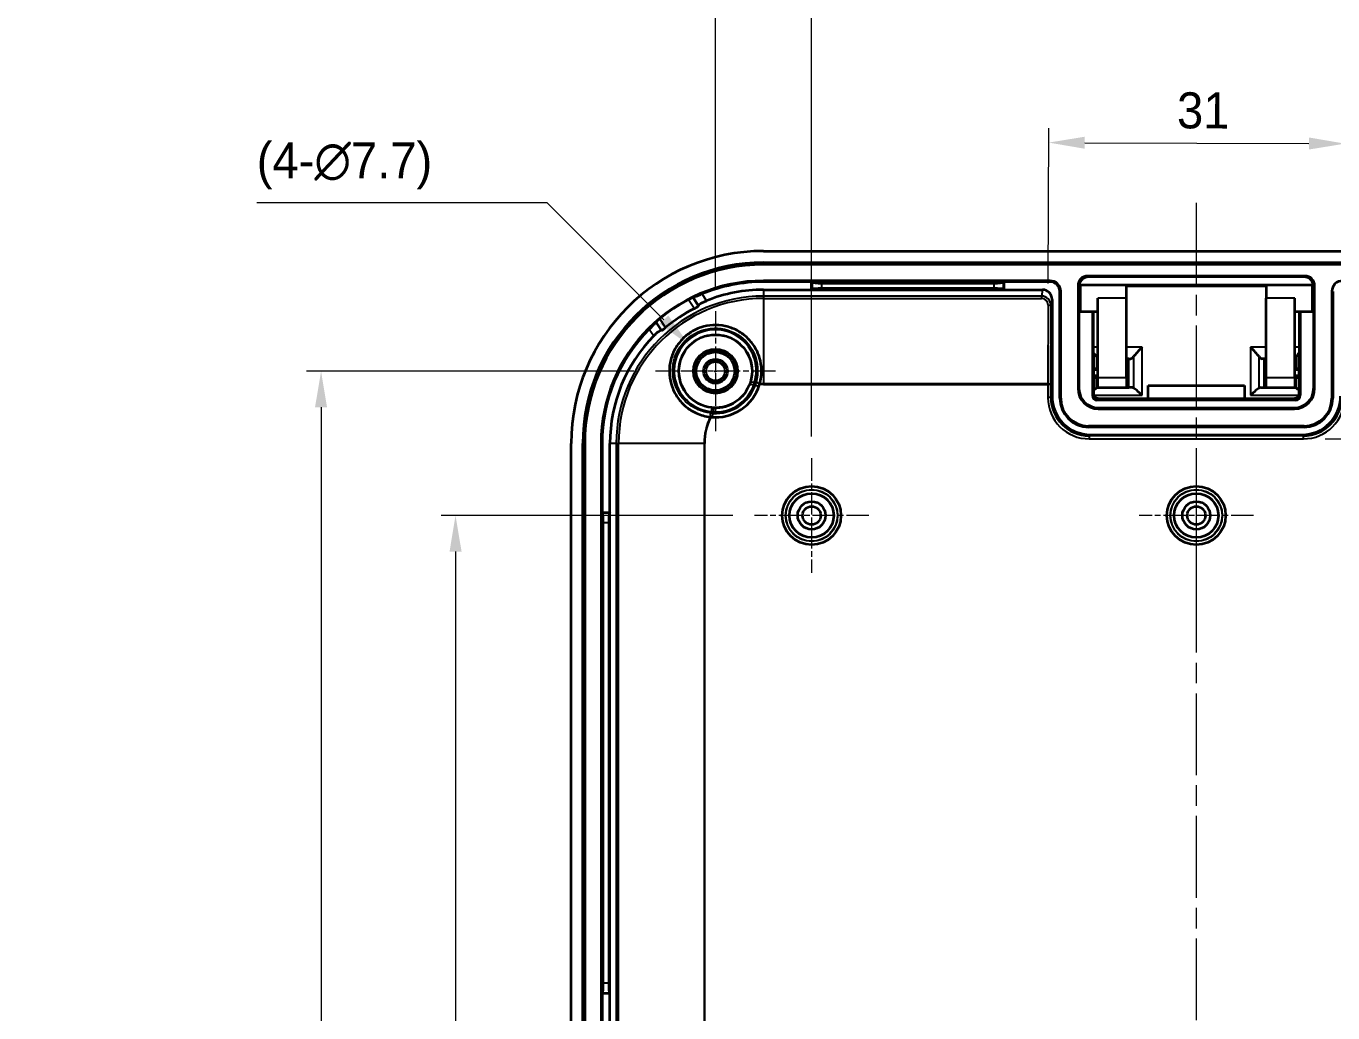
# Model space of a CAD drawing. Header units: millimetres. Extents: x 22 to 2984, y 12 to 577.
# Drawn here: x 1775.8 to 1911.6, y 346.2 to 448.8 of the extents above; entities that cross this region are included whole.
import ezdxf

# ---------------------------------------------------------------- set-up
doc = ezdxf.new("R2010")
doc.units = ezdxf.units.MM
doc.header["$LTSCALE"] = 1.5
doc.linetypes.add('CHAIN', pattern=[0.3543, 0.2362, -0.0295, 0.0591, -0.0295])
doc.layers.get('Defpoints').update_dxf_attribs({"lineweight": 25})
doc.layers.add('Center Mark (ISO)', color=7, linetype='Continuous', lineweight=18, true_color=0x80ffff)
doc.layers.add('Centerline (ISO)', color=7, linetype='Continuous', lineweight=18, true_color=0x80ffff)
for name, color, linetype, lineweight in [('Dimension (ISO)', 7, 'Continuous', 18), ('Visible (ISO)', 7, 'Continuous', 35), ('Visible Narrow (ISO)', 7, 'Continuous', 25)]:
    doc.layers.add(name, color=color, linetype=linetype, lineweight=lineweight)
doc.styles.add('Note Text (TK)', font='MS PGothic.ttf')
doc.dimstyles.new('Default - Method 1b (TK)', dxfattribs={"dimscale": 1.5, "dimtxt": 2.5, "dimasz": 2.5, "dimexe": 1, "dimexo": 1.5, "dimgap": 1, "dimtad": 1, "dimtoh": 1, "dimrnd": 1e-08, "dimdsep": 46, "dimtxsty": 'Note Text (TK)', "dimcen": 0.09, "dimdle": 5, "dimclrd": 100, "dimclre": 100, "dimclrt": 7, "dimadec": 1, "dimazin": 1, "dimtfac": 1, "dimtmove": 0, "dimatfit": 3, "dimfxl": 1, "dimtolj": 1, "dimlwd": -1, "dimlwe": -1, "dimarcsym": 0})
doc.dimstyles.get("Standard").update_dxf_attribs({"dimtxt": 0.18, "dimasz": 0.18, "dimexe": 0.18, "dimexo": 0.0625, "dimgap": 0.09, "dimtad": 0, "dimtih": 1, "dimtoh": 1, "dimdec": 4, "dimzin": 0, "dimdsep": 46, "dimtxsty": 'Standard', "dimcen": 0.09, "dimadec": 0, "dimazin": 0, "dimtfac": 1, "dimtdec": 4, "dimtofl": 0, "dimtmove": 0, "dimatfit": 3, "dimfxl": 1, "dimtolj": 1, "dimtzin": 0, "dimarcsym": 0})
doc.dimstyles.new('Standard$0', dxfattribs={"dimtxt": 0.18, "dimasz": 0.18, "dimexe": 0.18, "dimexo": 0.0625, "dimgap": 0.09, "dimtad": 0, "dimtih": 1, "dimtoh": 1, "dimdec": 4, "dimzin": 0, "dimdsep": 46, "dimtxsty": 'Standard', "dimcen": 0.09, "dimadec": 0, "dimazin": 0, "dimtfac": 1, "dimtdec": 4, "dimtofl": 0, "dimtmove": 0, "dimatfit": 3, "dimfxl": 1, "dimtolj": 1, "dimtzin": 0, "dimarcsym": 0})

# ---------------------------------------------------------------- blocks, each defined once
blk = doc.blocks.new('*D54')
at = {"layer": 'Defpoints', "color": 0, "transparency": 16777216}
for p in [(1937.44, 451.44), (1857.44, 403.85), (1937.44, 403.85)]:
    blk.add_point(p, dxfattribs=at)
at = {"layer": 'Dimension (ISO)', "color": 100, "transparency": 16777216}
for p, q in [((1857.44, 406.1), (1857.44, 452.94)), ((1937.44, 406.1), (1937.44, 452.94)), ((1861.19, 451.44), (1933.69, 451.44))]:
    blk.add_line(p, q, dxfattribs=at)
for points in [[(1861.19, 452.07), (1861.19, 450.82), (1857.44, 451.44)], [(1933.69, 452.07), (1933.69, 450.82), (1937.44, 451.44)]]:
    blk.add_solid(points, dxfattribs=at)
at = {"layer": 'Dimension (ISO)', "color": 7, "transparency": 16777216, "insert": (1894.94, 454.82), "char_height": 3.75, "attachment_point": 4, "style": 'Note Text (TK)'}
blk.add_mtext('\\A1;80', dxfattribs=at)
blk = doc.blocks.new('*D55')
at = {"layer": 'Defpoints', "color": 0, "transparency": 16777216}
for p in [(1947.44, 467.1), (1847.44, 419.15), (1947.44, 419.15)]:
    blk.add_point(p, dxfattribs=at)
at = {"layer": 'Dimension (ISO)', "color": 100, "transparency": 16777216}
for p, q in [((1847.44, 421.4), (1847.44, 468.6)), ((1947.44, 421.4), (1947.44, 468.6)), ((1851.19, 467.1), (1943.69, 467.1))]:
    blk.add_line(p, q, dxfattribs=at)
for points in [[(1851.19, 467.73), (1851.19, 466.48), (1847.44, 467.1)], [(1943.69, 467.73), (1943.69, 466.48), (1947.44, 467.1)]]:
    blk.add_solid(points, dxfattribs=at)
at = {"layer": 'Dimension (ISO)', "color": 7, "transparency": 16777216, "insert": (1893.74, 470.48), "char_height": 3.75, "attachment_point": 4, "style": 'Note Text (TK)'}
blk.add_mtext('\\A1;100', dxfattribs=at)
blk = doc.blocks.new('*D56')
at = {"layer": 'Defpoints', "color": 0, "transparency": 16777216}
for p in [(1851.49, 397.9), (1820.41, 277.9), (1851.49, 277.9)]:
    blk.add_point(p, dxfattribs=at)
at = {"layer": 'Dimension (ISO)', "color": 100, "transparency": 16777216}
for p, q in [((1849.24, 397.9), (1818.91, 397.9)), ((1820.41, 394.15), (1820.41, 281.65)), ((1849.24, 277.9), (1818.91, 277.9))]:
    blk.add_line(p, q, dxfattribs=at)
for points in [[(1819.79, 394.15), (1821.04, 394.15), (1820.41, 397.9)], [(1819.79, 281.65), (1821.04, 281.65), (1820.41, 277.9)]]:
    blk.add_solid(points, dxfattribs=at)
at = {"layer": 'Dimension (ISO)', "color": 7, "transparency": 16777216, "insert": (1817.04, 334.2), "char_height": 3.75, "attachment_point": 4, "rotation": 90, "style": 'Note Text (TK)'}
blk.add_mtext('\\A1;120', dxfattribs=at)
blk = doc.blocks.new('*D57')
at = {"layer": 'Defpoints', "color": 0, "transparency": 16777216}
for p in [(1841.19, 412.9), (1806.43, 262.9), (1841.44, 262.9)]:
    blk.add_point(p, dxfattribs=at)
at = {"layer": 'Dimension (ISO)', "color": 100, "transparency": 16777216}
for p, q in [((1838.94, 412.9), (1804.93, 412.9)), ((1806.43, 409.15), (1806.43, 266.65)), ((1839.19, 262.9), (1804.93, 262.9))]:
    blk.add_line(p, q, dxfattribs=at)
for points in [[(1805.8, 409.15), (1807.05, 409.15), (1806.43, 412.9)], [(1805.8, 266.65), (1807.05, 266.65), (1806.43, 262.9)]]:
    blk.add_solid(points, dxfattribs=at)
at = {"layer": 'Dimension (ISO)', "color": 7, "transparency": 16777216, "insert": (1803.05, 334.2), "char_height": 3.75, "attachment_point": 4, "rotation": 90, "style": 'Note Text (TK)'}
blk.add_mtext('\\A1;150', dxfattribs=at)
blk = doc.blocks.new('*D58')
at = {"layer": 'Defpoints', "color": 0, "transparency": 16777216}
for p in [(1908.58, 405.87), (1982.45, 405.87), (1908.58, 269.94)]:
    blk.add_point(p, dxfattribs=at)
at = {"layer": 'Dimension (ISO)', "color": 100, "transparency": 16777216}
for p, q in [((1910.83, 405.87), (1983.95, 405.87)), ((1982.45, 273.69), (1982.45, 402.12)), ((1910.83, 269.94), (1983.95, 269.94))]:
    blk.add_line(p, q, dxfattribs=at)
for points in [[(1981.82, 402.12), (1983.07, 402.12), (1982.45, 405.87)], [(1981.82, 273.69), (1983.07, 273.69), (1982.45, 269.94)]]:
    blk.add_solid(points, dxfattribs=at)
at = {"layer": 'Dimension (ISO)', "color": 7, "transparency": 16777216, "insert": (1978.47, 309.45), "char_height": 3.75, "attachment_point": 4, "rotation": 90, "style": 'Note Text (TK)'}
blk.add_mtext('\\A1;有効寸法 / Max dim. 136', dxfattribs=at)
blk = doc.blocks.new('*D67')
at = {"layer": 'Defpoints', "color": 0, "transparency": 16777216}
for p in [(1912.91, 436.57), (1882.04, 419.76), (1912.85, 419.76)]:
    blk.add_point(p, dxfattribs=at)
at = {"layer": 'Dimension (ISO)', "color": 100, "transparency": 16777216}
for p, q in [((1882.05, 422.01), (1882.1, 438.18)), ((1912.86, 422.01), (1912.91, 438.07)), ((1885.85, 436.67), (1909.16, 436.58))]:
    blk.add_line(p, q, dxfattribs=at)
for points in [[(1885.85, 437.29), (1885.84, 436.04), (1882.1, 436.68)], [(1909.16, 437.21), (1909.16, 435.96), (1912.91, 436.57)]]:
    blk.add_solid(points, dxfattribs=at)
at = {"layer": 'Dimension (ISO)', "color": 7, "transparency": 16777216, "insert": (1895.44, 440.01), "char_height": 3.75, "attachment_point": 4, "rotation": 359.8, "style": 'Note Text (TK)'}
blk.add_mtext('\\A1;31', dxfattribs=at)
blk = doc.blocks.new('*D68')
at = {"layer": 'Defpoints', "color": 0, "transparency": 16777216}
for p in [(1844.73, 415.61), (1850.16, 410.19)]:
    blk.add_point(p, dxfattribs=at)
at = {"layer": 'Dimension (ISO)', "color": 100, "transparency": 16777216}
for p, q in [((1799.74, 430.45), (1829.9, 430.45)), ((1829.9, 430.45), (1842.08, 418.26)), ((1847.31, 412.9), (1847.58, 412.9)), ((1847.45, 412.76), (1847.45, 413.03))]:
    blk.add_line(p, q, dxfattribs=at)
blk.add_solid([(1842.53, 418.7), (1841.64, 417.82), (1844.73, 415.61)], dxfattribs=at)
at = {"layer": 'Dimension (ISO)', "color": 7, "transparency": 16777216, "insert": (1799.74, 434.27), "char_height": 3.75, "attachment_point": 4, "style": 'Note Text (TK)'}
blk.add_mtext('\\A1;(4-∅7.7)', dxfattribs=at)
blk = doc.blocks.new('*D133')
at = {"color": 0, "linetype": 'ByBlock', "lineweight": -2, "transparency": 16777216}
for p, q in [((1536.88, 401.77), (1536.22, 400.1)), ((1538.68, 401.77), (1536.88, 401.77)), ((2455.07, 239.26), (2455.07, 248.48)), ((2456.87, 248.3), (2463.63, 248.3)), ((2480.47, 248.3), (2473.71, 248.3)), ((2482.27, 239.26), (2482.27, 248.48))]:
    blk.add_line(p, q, dxfattribs=at)
at = {"color": 0, "lineweight": -2, "transparency": 16777216}
for p, q in [((1534.16, 395.1), (1534.34, 395.1)), ((1534.25, 395.01), (1534.25, 395.19))]:
    blk.add_line(p, q, dxfattribs=at)
at = {"color": 0, "transparency": 16777216}
for points in [[(1535.94, 400.21), (1536.5, 399.99), (1535.56, 398.42)], [(2456.87, 248.6), (2456.87, 248), (2455.07, 248.3)], [(2480.47, 248.6), (2480.47, 248), (2482.27, 248.3)]]:
    blk.add_solid(points, dxfattribs=at)
at = {"layer": 'Defpoints', "color": 0, "transparency": 16777216}
for p in [(1535.56, 398.42), (1532.94, 391.78), (2482.27, 248.3), (2455.07, 239.2), (2482.27, 239.2)]:
    blk.add_point(p, dxfattribs=at)
at = {"color": 0, "transparency": 16777216, "char_height": 1.8, "attachment_point": 5}
for s, insert in [('\\A1;∅7.1400', (1543.57, 401.77)), ('\\A1;27.2000', (2468.67, 248.3))]:
    blk.add_mtext(s, dxfattribs=dict(at, insert=insert))

msp = doc.modelspace()

# ---------------------------------------------------------------- linework, layer by layer
at = {"layer": 'Center Mark (ISO)', "linetype": 'CHAIN', "ltscale": 6.945024}
for p, q in [((1847.44342, 419.15314), (1847.44342, 406.653)), ((1853.69349, 412.90307), (1841.19335, 412.90307))]:
    msp.add_line(p, q, dxfattribs=at)
at = {"layer": 'Center Mark (ISO)', "linetype": 'CHAIN', "ltscale": 6.611584}
for p, q in [((1857.44342, 403.85307), (1857.44342, 391.95307)), ((1897.44342, 403.85307), (1897.44342, 391.95307)), ((1863.39342, 397.90307), (1851.49342, 397.90307)), ((1903.39342, 397.90307), (1891.49342, 397.90307))]:
    msp.add_line(p, q, dxfattribs=at)
at = {"layer": 'Centerline (ISO)', "linetype": 'CHAIN', "ltscale": 23.990969}
msp.add_line((1897.44342, 430.40307), (1897.44342, 245.40307), dxfattribs=at)
at = {"layer": 'Visible (ISO)'}
for p, q in [((1852.44342, 425.40307), (1942.44342, 425.40307)), ((1852.44342, 424.20307), (1942.44342, 424.20307)), ((1942.44342, 424.00028), (1852.44342, 424.00028)), ((1908.7453, 422.80434), (1886.14154, 422.80434)), ((1908.64403, 422.70307), (1886.24281, 422.70307)), ((1882.24342, 422.30434), (1852.44342, 422.30434)), ((1857.44342, 422.20307), (1852.44342, 422.20307)), ((1852.44342, 421.37845), (1857.44342, 421.37845)), ((1877.44342, 422.20307), (1857.44342, 422.20307)), ((1857.44342, 422.20307), (1857.49479, 422.1517)), ((1857.44342, 421.37845), (1857.44342, 422.20307)), ((1857.44342, 421.37845), (1857.49479, 421.42982)), ((1857.44342, 421.37845), (1877.44342, 421.37845)), ((1858.49098, 422.07184), (1876.39586, 422.07184)), ((1876.39586, 421.50969), (1858.49098, 421.50969)), ((1877.44342, 422.20307), (1877.39205, 422.1517)), ((1877.44342, 421.37845), (1877.39205, 421.42982)), ((1882.24342, 422.20307), (1877.44342, 422.20307)), ((1877.44342, 422.20307), (1877.44342, 421.37845)), ((1877.44342, 421.37845), (1881.4452, 421.37845)), ((1885.14215, 421.80495), (1885.14215, 411.10307)), ((1885.19342, 419.30307), (1885.19342, 421.70307)), ((1885.26349, 421.90307), (1885.39342, 421.90307)), ((1885.39342, 421.90307), (1890.19342, 421.90307)), ((1890.19342, 421.90307), (1904.69342, 421.90307)), ((1890.19342, 420.50307), (1890.19342, 421.90307)), ((1890.19342, 421.76779), (1904.69342, 421.76779)), ((1904.69342, 421.90307), (1904.69342, 420.50307)), ((1904.69342, 421.90307), (1909.49342, 421.90307)), ((1909.49342, 421.90307), (1909.62335, 421.90307)), ((1909.69342, 421.70307), (1909.69342, 419.30307)), ((1909.74469, 411.10307), (1909.74469, 421.80495)), ((1845.09854, 420.56677), (1845.10636, 420.55504)), ((1845.10636, 420.55504), (1845.6502, 419.73929)), ((1882.44342, 420.37424), (1882.44342, 410.30246)), ((1883.24342, 410.10307), (1883.24342, 421.20307)), ((1883.34469, 410.10307), (1883.34469, 421.20307)), ((1887.19342, 412.20307), (1887.19342, 420.50307)), ((1890.19342, 412.20307), (1890.19342, 420.50307)), ((1904.69342, 412.20307), (1904.69342, 420.50307)), ((1907.69342, 412.20307), (1907.69342, 420.50307)), ((1911.54215, 421.20307), (1911.54215, 410.10307)), ((1911.64342, 421.20307), (1911.64342, 410.10307)), ((1885.24342, 419.17078), (1885.24342, 411.10307)), ((1885.39342, 419.10307), (1887.19342, 419.10307)), ((1886.64342, 419.10307), (1886.64342, 410.40299)), ((1886.78474, 410.54598), (1886.75486, 419.10307)), ((1907.69342, 419.10307), (1909.49342, 419.10307)), ((1908.13198, 419.10307), (1908.10211, 410.54598)), ((1908.24342, 419.10307), (1908.24342, 410.40299)), ((1909.64342, 419.17078), (1909.64342, 411.10307)), ((1841.27893, 418.00342), (1841.27111, 418.01515)), ((1841.82276, 417.18767), (1841.27893, 418.00342)), ((1886.77546, 413.20307), (1887.1022, 413.20307)), ((1887.1022, 414.39377), (1887.1022, 413.20307)), ((1887.19342, 413.20307), (1887.1022, 413.20307)), ((1890.41168, 414.20307), (1890.19342, 414.20307)), ((1890.41168, 414.20307), (1890.58352, 414.20307)), ((1904.47516, 414.20307), (1904.30332, 414.20307)), ((1904.69342, 414.20307), (1904.47516, 414.20307)), ((1907.78464, 413.20307), (1907.69342, 413.20307)), ((1907.78464, 414.39377), (1907.78464, 413.20307)), ((1907.78464, 413.20307), (1908.11138, 413.20307)), ((1887.1022, 412.20307), (1886.84243, 412.20307)), ((1887.1022, 412.20307), (1887.19342, 412.20307)), ((1887.1022, 411.17604), (1887.1022, 412.20307)), ((1887.19342, 411.20307), (1887.19342, 412.20307)), ((1890.19342, 412.20307), (1890.19342, 411.20307)), ((1904.69342, 411.20307), (1904.69342, 412.20307)), ((1907.69342, 412.20307), (1907.69342, 411.20307)), ((1907.69342, 412.20307), (1907.78464, 412.20307)), ((1908.04441, 412.20307), (1907.78464, 412.20307)), ((1907.78464, 411.17604), (1907.78464, 412.20307)), ((1887.19342, 411.20307), (1890.19342, 411.20307)), ((1890.19342, 411.20307), (1890.41168, 411.20307)), ((1890.78352, 411.20307), (1890.41168, 411.20307)), ((1892.44342, 410.04787), (1892.44342, 411.41231)), ((1892.44342, 411.41231), (1902.44342, 411.41231)), ((1902.44342, 411.41231), (1902.44342, 410.04787)), ((1904.10332, 411.20307), (1904.47516, 411.20307)), ((1904.47516, 411.20307), (1904.69342, 411.20307)), ((1904.69342, 411.20307), (1907.69342, 411.20307)), ((1907.7435, 409.90307), (1887.14334, 409.90307)), ((1887.24342, 409.10307), (1907.64342, 409.10307)), ((1907.59878, 410.04787), (1887.28806, 410.04787)), ((1887.24342, 409.0018), (1907.64342, 409.0018)), ((1908.64342, 407.20434), (1886.24342, 407.20434)), ((1908.64342, 407.10307), (1886.24342, 407.10307)), ((1886.44281, 406.30307), (1908.44403, 406.30307)), ((1832.44342, 270.40307), (1832.44342, 405.40307)), ((1833.64342, 270.40307), (1833.64342, 405.40307)), ((1833.84621, 405.40307), (1833.84621, 270.40307)), ((1835.54215, 405.40307), (1835.54215, 270.40307)), ((1835.64342, 405.40307), (1835.64342, 398.20307)), ((1836.46804, 398.20307), (1836.46804, 405.40307)), ((1835.64342, 398.20307), (1835.69479, 398.1517)), ((1835.64342, 398.20307), (1835.64342, 348.20307)), ((1835.64342, 398.20307), (1836.46804, 398.20307)), ((1836.46804, 398.20307), (1836.41667, 398.1517)), ((1836.46804, 348.20307), (1836.46804, 398.20307)), ((1835.77465, 349.25063), (1835.77465, 397.1555)), ((1836.3368, 397.1555), (1836.3368, 349.25063)), ((1835.64342, 348.20307), (1835.69479, 348.25444)), ((1835.64342, 348.20307), (1835.64342, 341.20307)), ((1836.46804, 348.20307), (1835.64342, 348.20307)), ((1836.46804, 348.20307), (1836.41667, 348.25444)), ((1836.46804, 341.20307), (1836.46804, 348.20307))]:
    msp.add_line(p, q, dxfattribs=at)
for centre, radius in [((1847.44342, 412.90307), 3.8), ((1847.44342, 412.90307), 2.3), ((1847.44342, 412.90307), 2.25), ((1847.44342, 412.90307), 2), ((1847.44342, 412.90307), 1.25007), ((1847.44342, 412.90307), 1.0065), ((1857.44342, 397.90307), 3.05), ((1897.44342, 397.90307), 3.05), ((1857.44342, 397.90307), 2.3), ((1897.44342, 397.90307), 2.3), ((1857.44342, 397.90307), 1.45), ((1857.44342, 397.90307), 0.95), ((1897.44342, 397.90307), 1.45), ((1897.44342, 397.90307), 0.95)]:
    msp.add_circle(centre, radius, dxfattribs=at)
for centre, radius, start, end in [((1852.44342, 405.40307), 20, 90, 180), ((1852.44342, 405.40307), 18.8, 90, 180), ((1852.44342, 405.40307), 18.59721, 90, 180), ((1852.44342, 405.40307), 16.90127, 90, 180), ((1852.44342, 405.40307), 16.8, 90, 112.3618787), ((1852.44342, 405.40307), 15.97538, 90, 111.7687756), ((1882.24342, 421.20307), 1.10127, 0, 90), ((1882.24342, 421.20307), 1, 0, 90), ((1885.39342, 421.70307), 0.2, 90, 180), ((1909.49342, 421.70307), 0.2, 0, 90), ((1912.64342, 421.20307), 1.10127, 90, 180), ((1852.44342, 405.40307), 16.86635, 117.5637161, 129.8164189), ((1852.44342, 405.40307), 15.76427, 117.1336075, 130.2465276), ((1885.39342, 419.30307), 0.2, 180, 270), ((1909.49342, 419.30307), 0.2, 270, 0), ((1852.44342, 405.40307), 16.8, 135.0182564, 180), ((1852.44342, 405.40307), 15.97538, 135.6113595, 180), ((1847.44342, 412.90307), 4.7911, 264.2498242, 343.1303109), ((1887.24342, 411.10307), 2.10127, 180, 270), ((1887.24342, 411.10307), 2, 180, 270), ((1907.64342, 411.10307), 2, 270, 0), ((1907.64342, 411.10307), 2.10127, 270, 0), ((1886.24342, 410.10307), 3, 180, 270), ((1886.24342, 410.10307), 2.89873, 180, 270), ((1908.64342, 410.10307), 3, 270, 0), ((1908.64342, 410.10307), 2.89873, 270, 0)]:
    msp.add_arc(centre, radius, start, end, dxfattribs=at)
for centre, major_axis, ratio, start_param, end_param in [((1886.14276, 421.80373), (-0.70797, 0.70797), 0.998782766, 5.498396131, 7.067974483), ((1886.24403, 421.70246), (-0.70797, 0.70797), 0.998782766, 5.498396131, 6.867337124), ((1908.64281, 421.70246), (0.70797, 0.70797), 0.998782766, 5.69903349, 7.067974483), ((1908.74408, 421.80373), (0.70797, 0.70797), 0.998782766, 5.498396131, 7.067974483), ((1858.49098, 422.15932), (-1, 0), 0.087488664, 0.087266463, 1.570796327), ((1858.49098, 421.4222), (1, 0), 0.087488664, 1.570796327, 3.054326191), ((1876.39586, 422.15932), (-1, 0), 0.087488664, 1.570796327, 3.054326191), ((1876.39586, 421.4222), (1, 0), 0.087488664, 0.087266463, 1.570796327), ((1881.44327, 420.3723), (0.15617, 0.99411), 0.993734207, 4.869177579, 6.438046609), ((1886.25255, 421.69394), (-0.42001, 0.96515), 0.942076991, 0.979872232, 1.032619569), ((1908.63429, 421.69394), (0.42001, 0.96515), 0.942076991, 5.250565738, 5.303313076), ((1886.19342, 415.20307), (0.99513, -0.99513), 0.099019514, 0.529137788, 1.055090792), ((1891.80602, 415.20307), (-0.99513, -0.99513), 0.099019514, 4.6136912, 5.712949773), ((1903.08083, 415.20307), (0.99513, -0.99513), 0.099019514, 0.570235534, 1.669494107), ((1908.69342, 415.20307), (-0.99513, -0.99513), 0.099019514, 5.228094515, 5.754047519), ((1890.68352, 415.20307), (0.13247, 0.99786), 0.493449284, 3.207006352, 3.875939666), ((1904.20332, 415.20307), (0.13247, -0.99786), 0.493449284, 5.548838295, 6.217771609), ((1887.1435, 410.40314), (-0.35366, -0.35366), 0.99969546, 5.497939437, 7.068431177), ((1886.19342, 410.20307), (0.99513, 0.99513), 0.099019514, 0.331742229, 0.84111418), ((1890.68352, 410.20307), (0.13247, 0.99786), 0.493449284, 6.07445681, 6.348599005), ((1891.80602, 410.20307), (-0.99513, 0.99513), 0.099019514, 4.81108676, 5.910345333), ((1903.08083, 410.20307), (0.99513, 0.99513), 0.099019514, 0.372839975, 1.472098547), ((1904.20332, 410.20307), (0.13247, -0.99786), 0.493449284, 3.076178956, 3.35032115), ((1907.74334, 410.40314), (0.35366, -0.35366), 0.99969546, 5.497939437, 7.068431177), ((1908.69342, 410.20307), (-0.99513, 0.99513), 0.099019514, 5.442071127, 5.951443079), ((1886.44403, 410.30368), (-2.82929, -2.82929), 0.99969546, 5.497939437, 7.068431177), ((1908.44281, 410.30368), (2.82929, -2.82929), 0.99969546, 5.497939437, 7.068431177), ((1835.68716, 397.1555), (0, -1), 0.087488664, 1.570796327, 3.054326191), ((1836.42429, 397.1555), (0, 1), 0.087488664, 0.087266463, 1.570796327), ((1835.68716, 349.25063), (0, -1), 0.087488664, 0.087266463, 1.570796327), ((1836.42429, 349.25063), (0, 1), 0.087488664, 1.570796327, 3.054326191)]:
    msp.add_ellipse(centre, major_axis=major_axis, ratio=ratio, start_param=start_param, end_param=end_param, dxfattribs=at)
for points, knots in [([(1845.09854, 420.56677), (1845.09731, 420.56859), (1845.08481, 420.56512), (1845.03682, 420.54651), (1845.00105, 420.5312), (1844.91949, 420.49428), (1844.86818, 420.47016), (1844.75669, 420.41561), (1844.69652, 420.38516), (1844.63988, 420.35561), (1844.63933, 420.35532), (1844.63877, 420.35503)], [0.0002382933, 0.0002382933, 0.0002382933, 0.0002382933, 0.01891614006, 0.01891614006, 0.03783228012, 0.03783228012, 0.05680860518, 0.05680860518, 0.07578493025, 0.07578493025, 0.07597241166, 0.07597241166, 0.07597241166, 0.07597241166]), ([(1846.05177, 420.9397), (1846.04962, 420.93881), (1846.04747, 420.93793), (1845.92725, 420.88845), (1845.80157, 420.83592), (1845.57064, 420.73845), (1845.46538, 420.69359), (1845.30034, 420.62408), (1845.22899, 420.59456), (1845.13354, 420.55833), (1845.10879, 420.5514), (1845.10636, 420.55504)], [0.1513922137, 0.1513922137, 0.1513922137, 0.1513922137, 0.1520894601, 0.1520894601, 0.1903925811, 0.1903925811, 0.228695702, 0.228695702, 0.2663334281, 0.2663334281, 0.3034941747, 0.3034941747, 0.3034941747, 0.3034941747]), ([(1845.6502, 419.73929), (1845.64986, 419.73979), (1845.64957, 419.74031), (1845.64931, 419.74085), (1845.64333, 419.75347), (1845.65992, 419.77788), (1845.74246, 419.84665), (1845.80847, 419.89094), (1845.96647, 419.98364), (1846.06887, 420.03806), (1846.2897, 420.14351), (1846.40677, 420.1945), (1846.51876, 420.23922)], [0.6099662718, 0.6099662718, 0.6099662718, 0.6099662718, 0.6115823208, 0.6115823208, 0.6115823208, 0.6495218274, 0.6495218274, 0.6874613341, 0.6874613341, 0.7257030057, 0.7257030057, 0.7615914827, 0.7615914827, 0.7615914827, 0.7615914827]), ([(1845.25386, 419.43241), (1845.3082, 419.46026), (1845.36551, 419.49065), (1845.47229, 419.54981), (1845.52141, 419.5785), (1845.59771, 419.6263), (1845.62995, 419.64858), (1845.67036, 419.68285), (1845.67852, 419.69487), (1845.67543, 419.7014), (1845.67528, 419.70166), (1845.67511, 419.70191)], [0.07644371213, 0.07644371213, 0.07644371213, 0.07644371213, 0.09468206913, 0.09468206913, 0.11355528803, 0.11355528803, 0.13236724248, 0.13236724248, 0.15117919694, 0.15117919694, 0.15198959774, 0.15198959774, 0.15198959774, 0.15198959774]), ([(1841.27893, 418.00342), (1841.28136, 417.99978), (1841.26544, 417.9796), (1841.19529, 417.90543), (1841.14059, 417.85092), (1841.01296, 417.72531), (1840.93106, 417.6454), (1840.75227, 417.46972), (1840.65544, 417.37391), (1840.56353, 417.28197), (1840.56189, 417.28032), (1840.56024, 417.27868)], [0.3055549665, 0.3055549665, 0.3055549665, 0.3055549665, 0.3427157131, 0.3427157131, 0.3803534392, 0.3803534392, 0.4186565601, 0.4186565601, 0.456959681, 0.456959681, 0.4576569275, 0.4576569275, 0.4576569275, 0.4576569275]), ([(1841.02723, 416.5782), (1841.11158, 416.66437), (1841.20368, 416.75282), (1841.38595, 416.91611), (1841.47556, 416.9897), (1841.62191, 417.09989), (1841.68818, 417.14379), (1841.7834, 417.19354), (1841.81231, 417.19946), (1841.82166, 417.18909), (1841.82206, 417.18864), (1841.82243, 417.18817), (1841.82276, 417.18767)], [0.4615731589, 0.4615731589, 0.4615731589, 0.4615731589, 0.4974616359, 0.4974616359, 0.5357033075, 0.5357033075, 0.5736428142, 0.5736428142, 0.6115823208, 0.6115823208, 0.6115823208, 0.6131983698, 0.6131983698, 0.6131983698, 0.6131983698]), ([(1841.64339, 418.35811), (1841.64291, 418.35771), (1841.64243, 418.35731), (1841.59338, 418.3164), (1841.54213, 418.27257), (1841.44889, 418.19063), (1841.40689, 418.15254), (1841.34144, 418.09146), (1841.31355, 418.06433), (1841.27792, 418.02719), (1841.26991, 418.01699), (1841.27111, 418.01515)], [0.22635751076, 0.22635751076, 0.22635751076, 0.22635751076, 0.22654499217, 0.22654499217, 0.24552131723, 0.24552131723, 0.2644976423, 0.2644976423, 0.28341378236, 0.28341378236, 0.30209162912, 0.30209162912, 0.30209162912, 0.30209162912]), ([(1841.84768, 417.1503), (1841.84785, 417.15004), (1841.84803, 417.1498), (1841.85287, 417.14444), (1841.8671, 417.14735), (1841.91428, 417.17147), (1841.94725, 417.19267), (1842.02072, 417.24471), (1842.0661, 417.27901), (1842.16177, 417.35483), (1842.21186, 417.39604), (1842.25847, 417.43549)], [0.15130458115, 0.15130458115, 0.15130458115, 0.15130458115, 0.15211498195, 0.15211498195, 0.17092693641, 0.17092693641, 0.18973889086, 0.18973889086, 0.20861210976, 0.20861210976, 0.22685046676, 0.22685046676, 0.22685046676, 0.22685046676]), ([(1852.04619, 411.57285), (1852.186, 412.05486), (1852.2474, 412.55523), (1852.22309, 413.44257), (1852.15691, 413.8789), (1851.9034, 414.71588), (1851.71604, 415.1165), (1851.28712, 415.79868), (1851.0097, 416.13926), (1850.36878, 416.72935), (1850.00526, 416.9788), (1849.28901, 417.34974), (1848.87526, 417.50314), (1848.01991, 417.68667), (1847.57831, 417.71678), (1846.77195, 417.67167), (1846.33857, 417.5934), (1845.51104, 417.31751), (1845.1169, 417.11988), (1844.44579, 416.67248), (1844.11177, 416.38467), (1843.53883, 415.72691), (1843.29989, 415.35696), (1842.94812, 414.62998), (1842.80606, 414.21077), (1842.6465, 413.35063), (1842.62896, 412.90971), (1842.69588, 412.10588), (1842.78633, 411.67438), (1843.08452, 410.85581), (1843.2922, 410.46874), (1843.75694, 409.81043), (1844.05468, 409.4834), (1844.72978, 408.92748), (1845.10709, 408.69857), (1845.47501, 408.5333), (1845.91681, 408.33484), (1846.40231, 408.19907), (1846.90102, 408.14274)], [0.808528645, 0.808528645, 0.808528645, 0.808528645, 0.956706711, 0.956706711, 1.08010253, 1.08010253, 1.203498349, 1.203498349, 1.325670251, 1.325670251, 1.447842153, 1.447842153, 1.569707049, 1.569707049, 1.691571945, 1.691571945, 1.812557671, 1.812557671, 1.933543397, 1.933543397, 2.054529122, 2.054529122, 2.175514848, 2.175514848, 2.297379744, 2.297379744, 2.41924464, 2.41924464, 2.541416542, 2.541416542, 2.663588445, 2.663588445, 2.786984263, 2.786984263, 2.910380082, 2.910380082, 2.910380082, 3.058558148, 3.058558148, 3.058558148, 3.058558148]), ([(1887.1022, 414.39377), (1887.10506, 414.39089), (1887.1079, 414.38804), (1887.13901, 414.35714), (1887.16668, 414.33196), (1887.19331, 414.30994)], [0.44219901658, 0.44219901658, 0.44219901658, 0.44219901658, 0.44379430701, 0.44379430701, 0.45965513286, 0.45965513286, 0.45965513286, 0.45965513286]), ([(1907.69353, 414.30994), (1907.72017, 414.33196), (1907.74783, 414.35714), (1907.77894, 414.38804), (1907.78179, 414.39089), (1907.78464, 414.39377)], [0.50461139203, 0.50461139203, 0.50461139203, 0.50461139203, 0.52047221788, 0.52047221788, 0.52206750831, 0.52206750831, 0.52206750831, 0.52206750831]), ([(1886.77891, 412.20934), (1886.78382, 412.20845), (1886.78866, 412.20765), (1886.80958, 412.20458), (1886.82618, 412.20308), (1886.84243, 412.20307)], [0.06221002941, 0.06221002941, 0.06221002941, 0.06221002941, 0.063993509114, 0.063993509114, 0.070052936632, 0.070052936632, 0.070052936632, 0.070052936632]), ([(1908.04441, 412.20307), (1908.06064, 412.20308), (1908.07721, 412.20457), (1908.09822, 412.20766), (1908.10305, 412.20844), (1908.10791, 412.20931)], [0.133611136485, 0.133611136485, 0.133611136485, 0.133611136485, 0.139688673208, 0.139688673208, 0.141487187091, 0.141487187091, 0.141487187091, 0.141487187091]), ([(1852.02834, 411.51271), (1852.02939, 411.51616), (1852.03043, 411.51961), (1852.0365, 411.53978), (1852.04142, 411.55643), (1852.04619, 411.57285)], [-0.048578727921, -0.048578727921, -0.048578727921, -0.048578727921, -0.047500234432, -0.047500234432, -0.042273433054, -0.042273433054, -0.042273433054, -0.042273433054]), ([(1887.28806, 410.04787), (1887.23816, 410.04787), (1887.18817, 410.05534), (1887.09178, 410.08484), (1887.04548, 410.10709), (1886.96017, 410.16526), (1886.9215, 410.20163), (1886.8573, 410.28436), (1886.83181, 410.33073), (1886.79645, 410.42877), (1886.7866, 410.48044), (1886.78483, 410.53683), (1886.78475, 410.5414), (1886.78474, 410.54598)], [0.095632629, 0.095632629, 0.095632629, 0.095632629, 0.393930985, 0.393930985, 0.696728856, 0.696728856, 1.01018819, 1.01018819, 1.324286538, 1.324286538, 1.638384886, 1.638384886, 1.666124369, 1.666124369, 1.666124369, 1.666124369]), ([(1887.23141, 411.20307), (1887.19349, 411.20307), (1887.15271, 411.19502), (1887.1079, 411.17827), (1887.10506, 411.17717), (1887.1022, 411.17604)], [0.49692424078, 0.49692424078, 0.49692424078, 0.49692424078, 0.52047221788, 0.52047221788, 0.52206750831, 0.52206750831, 0.52206750831, 0.52206750831]), ([(1908.10211, 410.54598), (1908.10192, 410.49416), (1908.09351, 410.44227), (1908.06091, 410.34333), (1908.03672, 410.2963), (1907.9748, 410.21177), (1907.93708, 410.17429), (1907.85178, 410.11269), (1907.80421, 410.08858), (1907.7057, 410.05672), (1907.65497, 410.04844), (1907.60241, 410.04788), (1907.6006, 410.04787), (1907.59878, 410.04787)], [-1.666124369, -1.666124369, -1.666124369, -1.666124369, -1.352026021, -1.352026021, -1.037927673, -1.037927673, -0.723829325, -0.723829325, -0.409730977, -0.409730977, -0.106504761, -0.106504761, -0.095632629, -0.095632629, -0.095632629, -0.095632629]), ([(1907.78464, 411.17604), (1907.78179, 411.17717), (1907.77894, 411.17827), (1907.73413, 411.19502), (1907.69335, 411.20307), (1907.65543, 411.20307)], [0.44219901658, 0.44219901658, 0.44219901658, 0.44219901658, 0.44379430701, 0.44379430701, 0.46734228411, 0.46734228411, 0.46734228411, 0.46734228411])]:
    msp.add_open_spline(points, degree=3, knots=knots, dxfattribs=at)
for points, weights in [([(1845.6502, 419.73929), (1845.66267, 419.72058), (1845.67511, 419.70191)], [1.00001127097, 1.00001103629, 1.00000879144]), ([(1841.84768, 417.15029), (1841.83524, 417.16896), (1841.82276, 417.18767)], [1.00000879185, 1.0000110368, 1.00001127148])]:
    msp.add_rational_spline(points, weights, degree=2, dxfattribs=at)
msp.add_open_spline([(1846.90102, 408.14274), (1846.92155, 408.14042), (1846.94244, 408.13819), (1846.96339, 408.13608)], degree=3, dxfattribs=at)
at = {"layer": 'Visible Narrow (ISO)'}
for p, q in [((1852.44342, 424.20307), (1852.44342, 424.00028)), ((1886.24281, 422.70307), (1886.14154, 422.80434)), ((1908.7453, 422.80434), (1908.64403, 422.70307)), ((1852.44342, 422.20307), (1852.44342, 422.30434)), ((1852.44342, 421.37845), (1852.44342, 420.71681)), ((1857.49479, 422.1517), (1857.49479, 421.42982)), ((1858.49098, 421.50969), (1858.49098, 422.07184)), ((1876.39586, 422.07184), (1876.39586, 421.50969)), ((1877.39205, 421.42982), (1877.39205, 422.1517)), ((1881.4452, 421.37845), (1881.34125, 420.71681)), ((1882.24342, 422.20307), (1882.24342, 422.30434)), ((1885.14215, 421.80495), (1885.19864, 421.74846)), ((1885.39342, 421.90307), (1885.39342, 419.10307)), ((1904.69342, 421.76871), (1890.19342, 421.76871)), ((1909.49342, 419.10307), (1909.49342, 421.90307)), ((1909.6882, 421.74846), (1909.74469, 421.80495)), ((1844.63877, 420.35503), (1845.25386, 419.43241)), ((1846.51876, 420.23922), (1846.05177, 420.9397)), ((1852.44342, 420.71681), (1852.44342, 420.47748)), ((1881.34125, 420.71681), (1852.44342, 420.71681)), ((1852.44342, 420.47748), (1852.44342, 411.58563)), ((1852.44342, 420.47748), (1881.34125, 420.47748)), ((1881.34125, 420.71681), (1881.34125, 420.47748)), ((1882.33746, 419.69972), (1882.44342, 420.37424)), ((1883.24342, 421.20307), (1883.34469, 421.20307)), ((1890.19342, 420.50307), (1887.19342, 420.50307)), ((1907.69342, 420.50307), (1904.69342, 420.50307)), ((1911.64342, 421.20307), (1911.54215, 421.20307)), ((1882.0375, 419.75856), (1882.00897, 411.58563)), ((1882.30893, 411.52679), (1882.33746, 419.69972)), ((1886.75478, 419.10307), (1886.78466, 410.54423)), ((1908.10218, 410.54423), (1908.13206, 419.10307)), ((1840.56024, 417.27868), (1841.02723, 416.5782)), ((1842.25847, 417.43549), (1841.64339, 418.35811)), ((1887.19342, 415.39918), (1886.76779, 415.39918)), ((1891.80602, 415.39918), (1890.19342, 415.39918)), ((1891.80602, 410.39918), (1891.80602, 415.39918)), ((1904.69342, 415.39918), (1903.08083, 415.39918)), ((1903.08083, 415.39918), (1903.08083, 410.39918)), ((1908.11905, 415.39918), (1907.69342, 415.39918)), ((1890.41168, 411.20307), (1890.41168, 414.20307)), ((1890.91514, 414.41859), (1890.91514, 411.16573)), ((1903.9717, 411.16573), (1903.9717, 414.41859)), ((1904.47516, 414.20307), (1904.47516, 411.20307)), ((1886.77602, 413.04229), (1887.19342, 413.04229)), ((1887.19342, 412.44229), (1886.77812, 412.44229)), ((1890.19342, 412.20307), (1887.19342, 412.20307)), ((1907.69342, 412.20307), (1904.69342, 412.20307)), ((1907.69342, 413.04229), (1908.11082, 413.04229)), ((1908.10873, 412.44229), (1907.69342, 412.44229)), ((1851.04659, 411.57898), (1851.42204, 411.44102)), ((1851.58972, 411.467), (1851.96769, 411.33609)), ((1852.44342, 411.52679), (1852.44342, 411.58563)), ((1882.00897, 411.58563), (1852.44342, 411.58563)), ((1852.44342, 411.52679), (1882.00897, 411.52679)), ((1882.00897, 411.58563), (1882.00897, 411.52679)), ((1882.00897, 411.52679), (1882.00897, 410.16796)), ((1882.30893, 411.52679), (1882.00897, 411.52679)), ((1882.30893, 410.16796), (1882.30893, 411.52679)), ((1885.24342, 411.10307), (1885.14215, 411.10307)), ((1886.78466, 410.54423), (1886.64342, 410.40299)), ((1886.80757, 410.39918), (1891.80602, 410.39918)), ((1903.08083, 410.39918), (1908.07927, 410.39918)), ((1908.24342, 410.40299), (1908.10218, 410.54423)), ((1909.64342, 411.10307), (1909.74469, 411.10307)), ((1847.26277, 408.66817), (1847.27982, 409.0678)), ((1882.30893, 410.16796), (1882.00897, 410.16796)), ((1882.44342, 410.30246), (1882.30893, 410.16796)), ((1883.24342, 410.10307), (1883.34469, 410.10307)), ((1887.14334, 409.90307), (1887.28806, 410.04779)), ((1887.24342, 409.10307), (1887.24342, 409.0018)), ((1887.28806, 410.04779), (1887.28806, 410.04787)), ((1887.28806, 410.04779), (1907.59878, 410.04779)), ((1907.59878, 410.04779), (1907.59878, 410.04787)), ((1907.59878, 410.04779), (1907.7435, 409.90307)), ((1907.64342, 409.10307), (1907.64342, 409.0018)), ((1911.64342, 410.10307), (1911.54215, 410.10307)), ((1847.14976, 408.12414), (1847.17429, 408.52338)), ((1886.24342, 407.10307), (1886.24342, 407.20434)), ((1886.30832, 406.16857), (1886.44281, 406.30307)), ((1908.44403, 406.30307), (1908.57853, 406.16857)), ((1908.64342, 407.10307), (1908.64342, 407.20434)), ((1833.64342, 405.40307), (1833.84621, 405.40307)), ((1835.64342, 405.40307), (1835.54215, 405.40307)), ((1837.12968, 405.40307), (1836.46804, 405.40307)), ((1837.12968, 405.40307), (1837.12968, 326.42807)), ((1837.12968, 405.40307), (1837.36901, 405.40307)), ((1846.26086, 405.40307), (1837.36901, 405.40307)), ((1837.36901, 326.42807), (1837.36901, 405.40307)), ((1846.31969, 405.40307), (1846.26086, 405.40307)), ((1846.26086, 405.40307), (1846.26086, 341.77824)), ((1846.31969, 341.73474), (1846.31969, 405.40307)), ((1908.57853, 406.16857), (1886.30832, 406.16857)), ((1886.30832, 406.16857), (1886.30832, 405.86862)), ((1886.30832, 405.86862), (1908.57853, 405.86862)), ((1908.57853, 405.86862), (1908.57853, 406.16857)), ((1836.41667, 398.1517), (1835.69479, 398.1517)), ((1835.77465, 397.1555), (1836.3368, 397.1555)), ((1836.3368, 349.25063), (1835.77465, 349.25063)), ((1835.69479, 348.25444), (1836.41667, 348.25444))]:
    msp.add_line(p, q, dxfattribs=at)
for centre, radius in [((1857.44342, 397.90307), 2.70209), ((1857.44342, 397.90307), 2.67566), ((1857.44342, 397.90307), 2.32567), ((1897.44342, 397.90307), 2.70209), ((1897.44342, 397.90307), 2.67566), ((1897.44342, 397.90307), 2.32567)]:
    msp.add_circle(centre, radius, dxfattribs=at)
for centre, radius, start, end in [((1852.44342, 405.40307), 15.31374, 90, 180), ((1852.44342, 405.40307), 15.07441, 90, 180), ((1852.44342, 405.40307), 6.37868, 97.2378332, 98.736792), ((1847.44342, 412.90307), 4.78795, 266.4836748, 340.8964602), ((1847.44342, 412.90307), 4.38795, 266.4836748, 340.8964602), ((1847.44342, 412.90307), 4.23875, 267.5573754, 339.8227597), ((1847.44342, 412.90307), 3.83876, 267.5573754, 339.8227597), ((1852.44342, 405.40307), 6.12373, 98.0136122, 99.6012669), ((1852.44342, 405.40307), 6.12373, 90, 93.8865752), ((1852.44342, 405.40307), 6.18256, 90, 93.6838371), ((1852.44342, 405.40307), 6.18256, 153.6962979, 180), ((1852.44342, 405.40307), 6.12373, 153.4935599, 180), ((1852.44342, 405.40307), 6.37868, 148.643343, 150.1423019), ((1852.44342, 405.40307), 6.12373, 147.7788681, 149.3665229)]:
    msp.add_arc(centre, radius, start, end, dxfattribs=at)
for centre, major_axis, ratio, start_param, end_param in [((1881.33739, 419.69833), (0.091, 1.01456), 0.981631135, 4.801572923, 6.370441953), ((1881.33739, 419.75717), (0.06893, 0.7172), 0.971442811, 4.807413787, 6.376282816), ((1882.0375, 419.69972), (0.3, -0.00105), 0.196114986, 0.017798968, 1.571480967), ((1851.48644, 411.63019), (-0.38165, 0.11976), 0.176690973, 4.798956373, 6.277865621), ((1851.64967, 411.6531), (0.38332, -0.11431), 0.179945111, 0.005322876, 1.650156324), ((1882.00897, 411.52679), (0.3, -0.00105), 0.196114986, 0.017798968, 1.571480967), ((1886.28474, 410.54423), (0.5, 0.00175), 0.196114986, 6.265386337, 6.283185305), ((1887.28489, 410.54454), (0.4694, -0.17452), 0.990797014, 3.501191347, 5.071683087), ((1907.60195, 410.54454), (0.4694, 0.17452), 0.990797014, 4.353094874, 5.923586614), ((1908.6021, 410.54423), (-0.5, 0.00175), 0.196114986, 0.000000002, 0.01779897), ((1847.06337, 408.68148), (0.03624, 0.39836), 0.176690973, 0.005319686, 1.484228934), ((1886.30963, 410.16927), (-3.04149, -3.04149), 0.99969546, 5.497939437, 7.068431177), ((1886.30963, 410.16927), (-2.82942, -2.82942), 0.999649802, 5.497939437, 7.068431177), ((1908.57722, 410.16927), (3.04149, -3.04149), 0.99969546, 5.497939437, 7.068431177), ((1908.57722, 410.16927), (2.82942, -2.82942), 0.999649802, 5.497939437, 7.068431177), ((1846.97945, 408.53962), (-0.04191, -0.3978), 0.179945111, 4.633028983, 6.277862431)]:
    msp.add_ellipse(centre, major_axis=major_axis, ratio=ratio, start_param=start_param, end_param=end_param, dxfattribs=at)
for points, knots in [([(1852.03309, 411.53916), (1852.19201, 412.07222), (1852.25681, 412.63138), (1852.15974, 414.30537), (1851.68664, 415.39916), (1850.1664, 416.9912), (1849.15366, 417.51073), (1847.06144, 417.79248), (1845.99453, 417.58975), (1844.24191, 416.60467), (1843.54323, 415.85837), (1842.72169, 414.14719), (1842.57126, 413.20007), (1842.8045, 411.39953), (1843.17577, 410.54759), (1844.22861, 409.26974), (1844.85622, 408.80031), (1845.99542, 408.31352), (1846.46186, 408.19199), (1846.93716, 408.14187)], [0, 0, 0, 0, 0.155470783, 0.155470783, 0.47015388, 0.47015388, 0.769032862, 0.769032862, 1.053214859, 1.053214859, 1.321850314, 1.321850314, 1.576458592, 1.576458592, 1.825819081, 1.825819081, 2.039553467, 2.039553467, 2.173137458, 2.173137458, 2.173137458, 2.173137458]), ([(1846.91142, 408.57868), (1846.47472, 408.62266), (1846.04677, 408.73307), (1845.00229, 409.17836), (1844.42761, 409.60968), (1843.46475, 410.78468), (1843.12624, 411.56851), (1842.91717, 413.22528), (1843.05801, 414.09688), (1843.81808, 415.67213), (1844.46265, 416.35946), (1846.07819, 417.26811), (1847.0611, 417.45633), (1848.98868, 417.2017), (1849.92184, 416.72666), (1851.32322, 415.2688), (1851.75995, 414.26648), (1851.84844, 412.73225), (1851.78801, 412.21976), (1851.63978, 411.73092)], [-2.173137458, -2.173137458, -2.173137458, -2.173137458, -2.039553467, -2.039553467, -1.825819081, -1.825819081, -1.576458592, -1.576458592, -1.321850314, -1.321850314, -1.053214859, -1.053214859, -0.769032862, -0.769032862, -0.47015388, -0.47015388, -0.155470783, -0.155470783, 0, 0, 0, 0]), ([(1851.47453, 411.70773), (1851.60324, 412.11095), (1851.66988, 412.53172), (1851.67734, 413.62579), (1851.51705, 414.29891), (1850.83538, 415.6284), (1850.24281, 416.24794), (1848.80353, 417.06179), (1847.95975, 417.25457), (1846.23642, 417.13508), (1845.3635, 416.78347), (1843.93708, 415.5869), (1843.41955, 414.71001), (1843.048, 412.84679), (1843.18146, 411.86977), (1844.06031, 410.10949), (1844.87158, 409.3689), (1846.20349, 408.84865), (1846.59648, 408.7567), (1846.99638, 408.7223)], [-2.108693218, -2.108693218, -2.108693218, -2.108693218, -1.979997686, -1.979997686, -1.774084834, -1.774084834, -1.524314503, -1.524314503, -1.275037719, -1.275037719, -1.007590231, -1.007590231, -0.719747004, -0.719747004, -0.437267325, -0.437267325, -0.122040712, -0.122040712, 0, 0, 0, 0]), ([(1847.09924, 409.07986), (1846.73811, 409.11275), (1846.38272, 409.19701), (1845.17739, 409.66977), (1844.44168, 410.33823), (1843.64231, 411.92652), (1843.51904, 412.80777), (1843.84932, 414.488), (1844.31416, 415.27852), (1845.5977, 416.35619), (1846.38389, 416.67216), (1847.93621, 416.77676), (1848.69634, 416.60093), (1849.99266, 415.86227), (1850.52616, 415.3008), (1851.13986, 414.09644), (1851.28415, 413.48682), (1851.2786, 412.49614), (1851.21936, 412.11517), (1851.10491, 411.75031)], [0, 0, 0, 0, 0.122040712, 0.122040712, 0.437267325, 0.437267325, 0.719747004, 0.719747004, 1.007590231, 1.007590231, 1.275037719, 1.275037719, 1.524314503, 1.524314503, 1.774084834, 1.774084834, 1.979997686, 1.979997686, 2.108693218, 2.108693218, 2.108693218, 2.108693218]), ([(1851.10491, 411.75031), (1851.09598, 411.72184), (1851.08663, 411.69323), (1851.06717, 411.63603), (1851.05705, 411.60744), (1851.04659, 411.57898)], [-0.02008866375, -0.02008866375, -0.02008866375, -0.02008866375, -0.01004433187, -0.01004433187, 0, 0, 0, 0]), ([(1851.63978, 411.73092), (1851.63206, 411.68702), (1851.62401, 411.64293), (1851.60729, 411.55481), (1851.59864, 411.51079), (1851.58972, 411.467)], [0, 0, 0, 0, 0.00982895895, 0.00982895895, 0.01965791791, 0.01965791791, 0.01965791791, 0.01965791791]), ([(1851.42204, 411.44102), (1851.43144, 411.48518), (1851.44053, 411.52961), (1851.45806, 411.61866), (1851.46648, 411.66327), (1851.47453, 411.70773)], [0, 0, 0, 0, 0.01004433187, 0.01004433187, 0.02008866375, 0.02008866375, 0.02008866375, 0.02008866375]), ([(1851.96769, 411.33609), (1851.97939, 411.36987), (1851.99072, 411.40378), (1852.01254, 411.47157), (1852.02304, 411.50545), (1852.03309, 411.53916)], [-0.01965791791, -0.01965791791, -0.01965791791, -0.01965791791, -0.00982895895, -0.00982895895, 0, 0, 0, 0]), ([(1847.27982, 409.0678), (1847.24952, 409.06909), (1847.21924, 409.07075), (1847.15896, 409.07478), (1847.12896, 409.07716), (1847.09924, 409.07986)], [-0.02008866375, -0.02008866375, -0.02008866375, -0.02008866375, -0.01004433187, -0.01004433187, 0, 0, 0, 0]), ([(1847.17429, 408.52338), (1847.13044, 408.53199), (1847.08648, 408.54093), (1846.99871, 408.5594), (1846.95491, 408.56892), (1846.91142, 408.57868)], [0, 0, 0, 0, 0.00982895895, 0.00982895895, 0.01965791791, 0.01965791791, 0.01965791791, 0.01965791791]), ([(1846.93716, 408.14187), (1846.97213, 408.13818), (1847.00745, 408.13484), (1847.07842, 408.12892), (1847.11408, 408.12633), (1847.14976, 408.12414)], [-0.01965791791, -0.01965791791, -0.01965791791, -0.01965791791, -0.00982895895, -0.00982895895, 0, 0, 0, 0]), ([(1846.99638, 408.7223), (1847.04052, 408.71263), (1847.08494, 408.70325), (1847.17387, 408.68517), (1847.21839, 408.67648), (1847.26277, 408.66817)], [0, 0, 0, 0, 0.01004433187, 0.01004433187, 0.02008866375, 0.02008866375, 0.02008866375, 0.02008866375])]:
    msp.add_open_spline(points, degree=3, knots=knots, dxfattribs=at)

# ---------------------------------------------------------------- dimensions: what is measured, and where the dimension line sits
dim = msp.add_diameter_dim_2p(p1=(1532.94111, 391.78229), p2=(1535.56205, 398.42385), dimstyle='Standard', override={"dimtxt": 1.8, "dimasz": 1.8, "dimarcsym": 1})
dim.commit()
dim.dimension.update_dxf_attribs({"geometry": '*D133', "text_midpoint": (1543.57353, 401.77253), "dimtype": 163})
dim = msp.add_linear_dim(base=(2482.27299, 248.29525), p1=(2455.07299, 239.19758), p2=(2482.27299, 239.19758), dimstyle='Standard$0', override={"dimtxt": 1.8, "dimasz": 1.8, "dimarcsym": 1})
dim.commit()
dim.dimension.update_dxf_attribs({"geometry": '*D133', "text_midpoint": (2468.67299, 248.29525)})
at = {"layer": 'Dimension (ISO)', "color": 100, "true_color": 0x00ff3f}
for base, p1, p2, angle, override, picture, middle in [((1947.44342, 467.10277), (1847.44342, 419.15314), (1947.44342, 419.15314), 180, {"dimtoh": 0, "dimdec": 2, "dimtp": 0, "dimtm": 0, "dimtdec": 2, "dimtofl": 0, "dimatfit": 1}, '*D55', (1897.44342, 467.10277)), ((1937.44342, 451.44342), (1857.44342, 403.85307), (1937.44342, 403.85307), 180, {"dimtoh": 0, "dimdec": 2, "dimtp": 0, "dimtm": 0, "dimtdec": 2, "dimtofl": 0, "dimatfit": 1}, '*D54', (1897.44342, 451.44342)), ((1912.90803, 436.57136), (1882.0375, 419.75856), (1912.84934, 419.75856), 179.7999805, {"dimtoh": 0, "dimdec": 0, "dimtp": 0, "dimtm": 0, "dimtdec": 2, "dimtofl": 0, "dimatfit": 1}, '*D67', (1897.5023, 436.62515)), ((1806.42722, 262.90307), (1841.19335, 412.90307), (1841.43692, 262.90307), 90, {"dimtoh": 0, "dimdec": 2, "dimtp": 0, "dimtm": 0, "dimtdec": 2, "dimtofl": 0, "dimatfit": 1}, '*D57', (1806.42722, 337.90307)), ((1820.41058, 277.90307), (1851.49342, 397.90307), (1851.49342, 277.90307), 90, {"dimtoh": 0, "dimdec": 2, "dimtp": 0, "dimtm": 0, "dimtdec": 2, "dimtofl": 0, "dimatfit": 1}, '*D56', (1820.41058, 337.90307))]:
    dim = msp.add_linear_dim(base=base, p1=p1, p2=p2, angle=angle, dimstyle='Default - Method 1b (TK)', override=override, dxfattribs=at)
    dim.commit()
    dim.dimension.update_dxf_attribs({"geometry": picture, "text_midpoint": middle, "dimtype": 160})
dim = msp.add_diameter_dim_2p(p1=(1850.15813, 410.18728), p2=(1844.73496, 415.61044), text='(4-<>)', dimstyle='Default - Method 1b (TK)', override={"dimtih": 1, "dimdec": 1, "dimlfac": 1, "dimtp": 0, "dimtm": 0, "dimtdec": 2, "dimtofl": 0}, dxfattribs=at)
dim.commit()
dim.dimension.update_dxf_attribs({"geometry": '*D68', "text_midpoint": (1808.56856, 430.44889), "dimtype": 163})
dim = msp.add_linear_dim(base=(1982.44626, 405.86862), p1=(1908.57853, 269.93752), p2=(1908.57853, 405.86862), angle=90, text='有効寸法 / Max dim. <>', dimstyle='Default - Method 1b (TK)', override={"dimtoh": 0, "dimdec": 0, "dimtp": 0, "dimtm": 0, "dimtdec": 2, "dimtofl": 0, "dimatfit": 1}, dxfattribs=at)
dim.commit()
dim.dimension.update_dxf_attribs({"geometry": '*D58', "text_midpoint": (1982.44626, 337.90307), "dimtype": 160})

doc.saveas('drawing.dxf')
